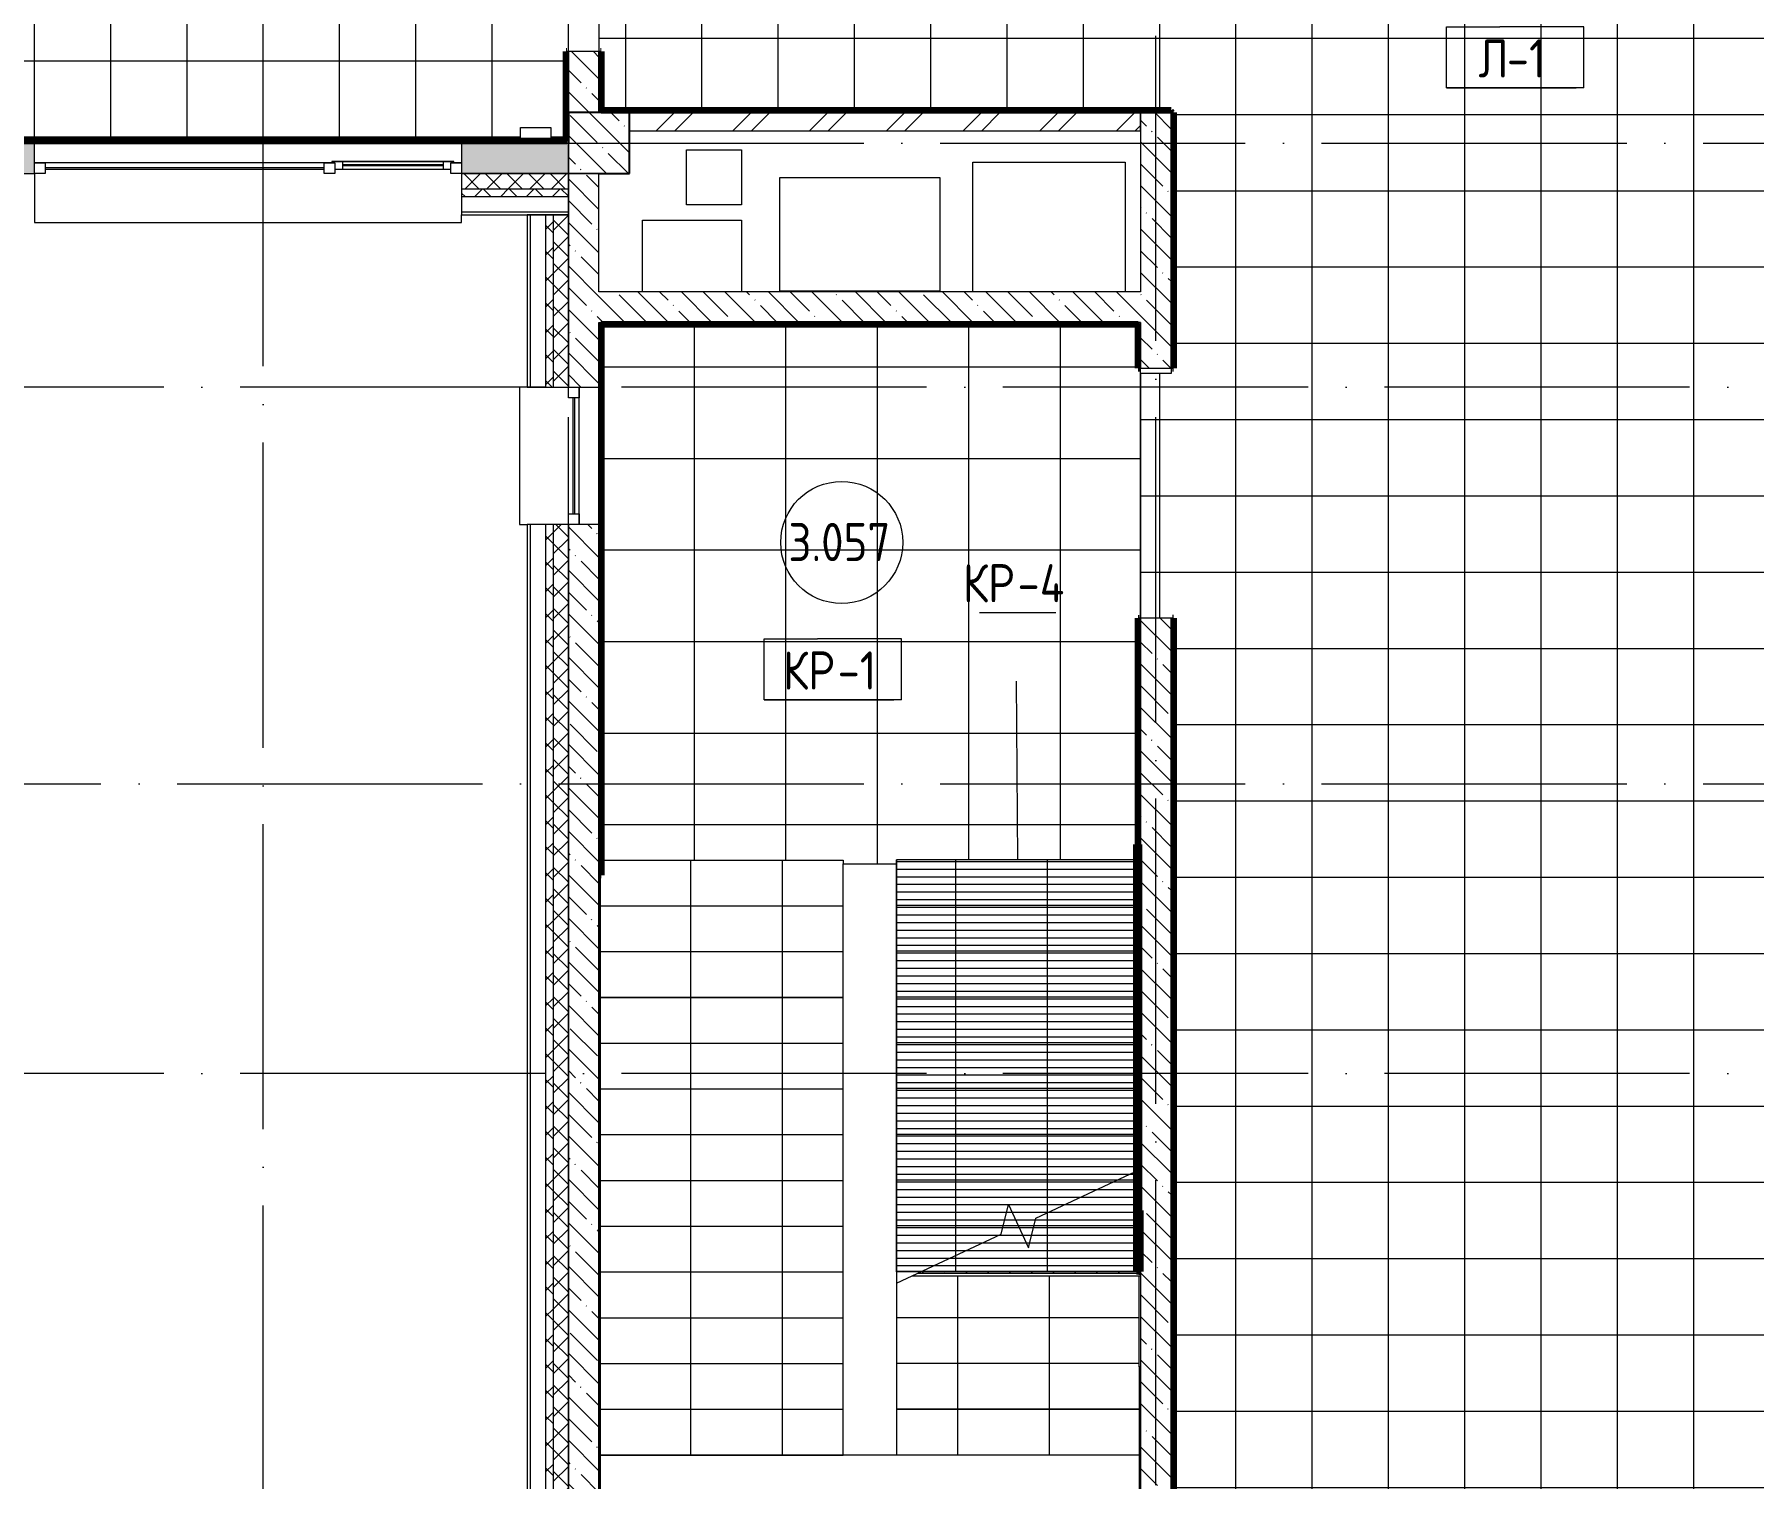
# Model space of a CAD drawing. Header units: millimetres. Extents: x 97 to 215964, y -4577 to 60645.
# Drawn here: x 191798 to 203066, y 1470 to 10938 of the extents above; entities that cross this region are included whole.
import ezdxf

# ---------------------------------------------------------------- set-up
doc = ezdxf.new("R2010")
doc.units = ezdxf.units.MM
doc.linetypes.add('ADSK_Линия сетки', pattern=[2500, 2000, -250, 0, -250])
for name, color, linetype, lineweight in [('A-AREA-____-IDEN', 2, 'Continuous', 20), ('A-FLOR-____-IDEN', 11, 'Continuous', 20), ('A-FLOR-____-OTLN', 192, 'Continuous', 9), ('A-FLOR-____-PATT', 8, 'Continuous', 9), ('A-GLAZ-____-MCUT', 151, 'Continuous', 9), ('A-GLAZ-____-OTLN', 151, 'Continuous', 9), ('A-ROOF-___-IDEN', 132, 'Continuous', 20), ('A-ROOF-____-MCUT', 132, 'Continuous', 9), ('A-ROOF-____-OTLN', 132, 'Continuous', 9), ('A-ROOF-____-PATT', 132, 'Continuous', 9), ('A-ROOF-FNSH-MCUT', 132, 'Continuous', 9), ('A-WALL-____-MCUT', 113, 'Continuous', 9), ('A-WALL-____-OTLN', 113, 'Continuous', 9), ('A-WALL-____-PATT', 111, 'Continuous', 9), ('A-WALL-FNSH-MCUT', 113, 'Continuous', 9), ('I-WALL-____-OTLN', 2, 'Continuous', 9), ('S-COLS-____-MCUT', 52, 'Continuous', 9), ('S-COLS-____-OTLN', 52, 'Continuous', 9), ('S-GRID-____-OTLN', 1, 'Continuous', 9), ('S-STRS-____-MBND', 31, 'Continuous', 9), ('S-STRS-____-OTLN', 31, 'Continuous', 9)]:
    doc.layers.add(name, color=color, linetype=linetype, lineweight=lineweight)
doc.styles.add('GOST Common', font='GOST_Common.ttf', dxfattribs={"width": 0.9, "height": 250})
pattern_1 = [(135, (0, 0), (-84.85281, -84.85281), []), (225, (0, 0), (84.85281, -84.85281), [])]
pattern_2 = [(45, (0, 0), (-70.71068, 70.71068), []), (135, (0, 0), (-70.71068, -70.71068), [])]
pattern_3 = [(270, (136700, 1625), (600, 4e-14), []), (0, (136700, 1625), (0, 600), [])]
pattern_4 = [(90, (140250, 5525), (-600, 4e-14), []), (180, (140250, 5525), (7e-14, -600), [])]
pattern_5 = [(135, (0, 0), (-142.5612, -142.5612), []), (135, (142.56, 0), (-142.5612, -142.5612), [252.016, -50.403, 3.353, -47.05])]

# ---------------------------------------------------------------- blocks, each defined once
blk = doc.blocks.new('Окно_СКБ_2Ст1 - Окно_СКБ_2Ст_2800_ОК12Л-V120-О_АИ_ПП_8_400_Целиком')
at = {"layer": 'A-GLAZ-____-MCUT', "color": 90}
for p, q in [((-1400, -195), (-1400, -125)), ((-1400, -125), (-1330, -125)), ((-1330, -195), (-1400, -195)), ((-1330, -195), (-1350, -195)), ((-1350, -195), (-1350, -205)), ((-1350, -205), (-550, -205)), ((-550, -205), (-1350, -205)), ((-1330, -125), (-1330, -195)), ((-570, -155), (-1330, -155)), ((-1330, -155), (-1330, -195)), ((-1280, -205), (-1280, -155)), ((-620, -205), (-620, -155)), ((-570, -195), (-570, -125)), ((-570, -125), (-500, -125)), ((-570, -195), (-570, -155)), ((-500, -195), (-570, -195)), ((-550, -195), (-570, -195)), ((-550, -205), (-550, -195)), ((-500, -125), (-500, -195)), ((1330, -195), (1330, -125)), ((1330, -125), (1400, -125)), ((1400, -195), (1330, -195)), ((1400, -125), (1400, -195))]:
    blk.add_line(p, q, dxfattribs=at)
at = {"layer": 'A-GLAZ-____-MCUT', "color": 10, "lineweight": 5}
for p, q in [((-1280, -175), (-620, -175)), ((-620, -185), (-1280, -185)), ((1330, -155), (-500, -155)), ((1330, -165), (-500, -165))]:
    blk.add_line(p, q, dxfattribs=at)
at = {"layer": 'A-GLAZ-____-OTLN', "color": 10, "lineweight": 5}
for p, q in [((-1400, -195), (-1350, -195)), ((-550, -195), (1400, -195))]:
    blk.add_line(p, q, dxfattribs=at)
blk = doc.blocks.new('WNW_Отлив1 - Отлив_металлический 2-28596384-О_АИ_ПП_8_400_Целиком')
at = {"layer": 'A-GLAZ-____-OTLN', "color": 10, "lineweight": 5}
for p, q in [((1400, 320), (-1400, 320)), ((-1400, 320), (-1400, 270)), ((1400, 270), (1400, 320))]:
    blk.add_line(p, q, dxfattribs=at)
blk = doc.blocks.new('Окно_СКБ_1Ст1 - 120_Окно_СКБ_1Ст_900_ОК4_EI30-35456439-О_АИ_ПП_8_400_Целиком')
at = {"layer": 'A-GLAZ-____-MCUT', "color": 90}
for p, q in [((-450, -195), (-450, -125)), ((-450, -125), (-380, -125)), ((-380, -195), (-450, -195)), ((-380, -125), (-380, -195)), ((380, -195), (380, -125)), ((380, -125), (450, -125)), ((450, -195), (380, -195)), ((450, -125), (450, -195))]:
    blk.add_line(p, q, dxfattribs=at)
at = {"layer": 'A-GLAZ-____-MCUT', "color": 10, "lineweight": 5}
for p, q in [((380, -155), (-380, -155)), ((380, -165), (-380, -165))]:
    blk.add_line(p, q, dxfattribs=at)
at = {"layer": 'A-GLAZ-____-OTLN', "color": 10, "lineweight": 5}
blk.add_line((-450, -195), (450, -195), dxfattribs=at)
blk = doc.blocks.new('WNW_Отлив1 - Отлив_металлический 2-28596055-О_АИ_ПП_8_400_Целиком')
at = {"layer": 'A-GLAZ-____-OTLN', "color": 10, "lineweight": 5}
for p, q in [((450, 320), (-450, 320)), ((-450, 320), (-450, 270)), ((450, 270), (450, 320))]:
    blk.add_line(p, q, dxfattribs=at)
blk = doc.blocks.new('0083_СОШ675_АР_R22_rvt-1-О_АИ_ПП_8_400_Целиком')
at = {"layer": 'A-WALL-____-PATT', "lineweight": 5}
h = blk.add_hatch(dxfattribs=at)
h.set_pattern_fill('FP_8', color=10, style=0, pattern_type=2)
h.set_pattern_definition(pattern_5)
h.paths.add_polyline_path([(136500, 10425), (136700, 10425), (136700, 10825), (136500, 10825)])
h.paths.add_polyline_path([(136700, 11925), (136700, 12800), (136500, 12800), (136500, 11925), (136574, 11925)])
h = blk.add_hatch(dxfattribs=at)
h.set_pattern_fill('FP_7', color=10, style=0, pattern_type=2)
h.set_pattern_definition([(45, (0, 0), (-251.4472, 251.4472), []), (45, (0, 381), (-251.4472, 251.4472), [])])
h.paths.add_polyline_path([(140250, 10305), (140250, 10425), (136900, 10425), (136900, 10305), (137831, 10305)])
h = blk.add_hatch(dxfattribs=at)
h.set_pattern_fill('FP_8', color=10, style=0, pattern_type=2)
h.set_pattern_definition(pattern_5)
h.paths.add_polyline_path([(140250, -175), (140450, -175), (140450, 7110), (140250, 7110), (140250, 25)])
h.paths.add_polyline_path([(140450, 8750), (140450, 10425), (140250, 10425), (140250, 8750), (140347, 8750)])
h = blk.add_hatch(dxfattribs=at)
h.set_pattern_fill('FP_69', color=10, style=0, pattern_type=2)
h.set_pattern_definition([(50, (0, 0), (364.3679, -31.8783), [38.1, -419.1]), (355, (0, 0), (-70.4859, 382.1133), [30.48, -335.28]), (100.451, (30.36, -2.66), (293.885, 350.2334), [32.38, -356.18]), (46.184, (0, 101.6), (542.1585, -84.0858), [57.15, -628.65]), (96.636, (45.2, 94.6), (474.805, 494.8554), [48.57, -534.27]), (351.184, (0, 101.6), (474.8102, 494.85), [45.72, -502.92]), (21, (50.8, 76.2), (303.2285, -204.53046), [38.1, -419.1]), (326, (50.8, 76.2), (123.6039, 368.376), [30.48, -335.28]), (71.451, (76.07, 59.16), (426.8341, 163.8427), [32.38, -356.18]), (37.5, (0, 0), (6.17665, 169.11015), [16.764, -314.452, 16.764, -323.596, -336.55]), (37.5, (0, 0), (6.17665, 169.11015), [-671.576, 16.764, -319.786]), (7.5, (0, 0), (133.63888, 200.3615), [16.764, -177.292, 16.764, -306.832, -128.27]), (7.5, (0, 0), (133.63888, 200.3615), [-517.652, 16.764, -111.506]), (327.5, (-113.28, 0), (271.18182, -11.45836), [16.764, -110.236, 16.764, -379.476, -525.78]), (327.5, (-113.28, 0), (271.18182, -11.45836), [-523.24, 16.764, -509.016]), (317.5, (-164.08, 0), (296.2585, 50.85285), [16.764, -148.336, 16.764, -246.38, -373.38]), (317.5, (-164.08, 0), (296.2585, 50.85285), [-428.244, 16.764, -356.616])])
h.paths.add_polyline_path([(135945, 10025), (136500, 10025), (136500, 10225), (135800, 10225), (135800, 10025)])
h.paths.add_polyline_path([(132300, 10025), (132300, 10225), (132100, 10225), (132100, 10025), (132171, 10025)])
h.paths.add_polyline_path([(133000, 10025), (133000, 10225), (132700, 10225), (132700, 10025), (132800, 10025)])
h.paths.add_polyline_path([(129300, 10025), (129300, 10225), (128400, 10225), (128400, 10025)])
h.paths.add_polyline_path([(125450, 10025), (125600, 10025), (125600, 10225), (125450, 10225)])
h.paths.add_polyline_path([(125050, 10025), (125050, 10225), (124700, 10225), (124700, 10025)])
h.paths.add_polyline_path([(121900, 10025), (121900, 10225), (121400, 10225), (121400, 10025), (121480, 10025)])
h.paths.add_polyline_path([(117707, 10025), (118200, 10025), (118200, 10225), (117300, 10225), (117300, 10025)])
h.paths.add_polyline_path([(114500, 10025), (114500, 10225), (114250, 10225), (114250, 10025)])
h = blk.add_hatch(dxfattribs=at)
h.set_pattern_fill('FP_9', color=10, style=0, pattern_type=2)
h.set_pattern_definition(pattern_1)
h.paths.add_polyline_path([(135800, 9875), (136500, 9875), (136500, 9925), (135800, 9925), (135800, 9895)])
h.paths.add_polyline_path([(114500, 9875), (114500, 9925), (113750, 9925), (113750, 9875), (113850, 9875)])
h = blk.add_hatch(dxfattribs=at)
h.set_pattern_fill('FP_16', color=10, style=0, pattern_type=2)
h.set_pattern_definition(pattern_2)
h.paths.add_polyline_path([(136500, 9925), (136500, 10025), (135800, 10025), (135800, 9925), (135945, 9925)])
h.paths.add_polyline_path([(113934, 9925), (114500, 9925), (114500, 10025), (113850, 10025), (113850, 9925)])
h = blk.add_hatch(dxfattribs=at)
h.set_pattern_fill('FP_8', color=10, style=0, pattern_type=2)
h.set_pattern_definition(pattern_5)
h.paths.add_polyline_path([(136500, 25), (136700, 25), (136700, 7725), (136500, 7725), (136500, 2079)])
h.paths.add_polyline_path([(136574, 8625), (136700, 8625), (136700, 10025), (136500, 10025), (136500, 8625)])
h = blk.add_hatch(dxfattribs=at)
h.set_pattern_fill('FP_9', color=10, style=0, pattern_type=2)
h.set_pattern_definition(pattern_1)
h.paths.add_polyline_path([(136400, -275), (136400, 7725), (136350, 7725), (136350, -275)])
h.paths.add_polyline_path([(136350, 8625), (136400, 8625), (136400, 9755), (136350, 9755)])
h = blk.add_hatch(dxfattribs=at)
h.set_pattern_fill('FP_16', color=10, style=0, pattern_type=2)
h.set_pattern_definition(pattern_2)
h.paths.add_polyline_path([(136500, -175), (136500, 7725), (136400, 7725), (136400, -175)])
h.paths.add_polyline_path([(136400, 8625), (136500, 8625), (136500, 9755), (136400, 9755)])
h = blk.add_hatch(dxfattribs=at)
h.set_pattern_fill('FP_8', color=10, style=0, pattern_type=2)
h.set_pattern_definition(pattern_5)
h.paths.add_polyline_path([(140250, 9050), (140250, 9250), (136700, 9250), (136700, 9050), (137831, 9050)])
at = {"layer": 'S-COLS-____-OTLN', "lineweight": 5}
h = blk.add_hatch(dxfattribs=at)
h.set_pattern_fill('FP_8', color=256, style=0, pattern_type=2)
h.set_pattern_definition(pattern_5)
h.paths.add_polyline_path([(136500, 10025), (136900, 10025), (136900, 10425), (136500, 10425), (136500, 10225)])
at = {"layer": 'S-STRS-____-OTLN', "lineweight": 5}
h = blk.add_hatch(dxfattribs=at)
h.set_pattern_fill('FP_20', color=256, style=0, pattern_type=2)
h.set_pattern_definition(pattern_3)
h.paths.add_polyline_path([(136715, 5225), (138300, 5225), (138300, 5525), (136715, 5525), (136715, 5425), (136710, 5425), (136710, 5225)])
h = blk.add_hatch(dxfattribs=at)
h.set_pattern_fill('FP_20', color=256, style=0, pattern_type=2)
h.set_pattern_definition(pattern_3)
h.paths.add_polyline_path([(136710, 4925), (138300, 4925), (138300, 5225), (136710, 5225)])
h = blk.add_hatch(dxfattribs=at)
h.set_pattern_fill('FP_20', color=256, style=0, pattern_type=2)
h.set_pattern_definition(pattern_3)
h.paths.add_polyline_path([(137831, 4625), (138300, 4625), (138300, 4925), (136710, 4925), (136710, 4625)])
h = blk.add_hatch(dxfattribs=at)
h.set_pattern_fill('FP_20', color=256, style=0, pattern_type=2)
h.set_pattern_definition(pattern_3)
h.paths.add_polyline_path([(136710, 4325), (138300, 4325), (138300, 4625), (136710, 4625)])
h = blk.add_hatch(dxfattribs=at)
h.set_pattern_fill('FP_20', color=256, style=0, pattern_type=2)
h.set_pattern_definition(pattern_3)
h.paths.add_polyline_path([(136710, 4025), (138300, 4025), (138300, 4325), (136710, 4325)])
h = blk.add_hatch(dxfattribs=at)
h.set_pattern_fill('FP_20', color=256, style=0, pattern_type=2)
h.set_pattern_definition(pattern_3)
h.paths.add_polyline_path([(137831, 3725), (138300, 3725), (138300, 4025), (136710, 4025), (136710, 3725)])
h = blk.add_hatch(dxfattribs=at)
h.set_pattern_fill('FP_15', color=256, style=0, pattern_type=2)
h.set_pattern_definition([(90, (140250, 5525), (-600, 4e-14), []), (180, (140250, 5525), (7e-14, -600), [])])
h.paths.add_polyline_path([(138650, 4025), (138650, 4025), (138650, 4027)])
h = blk.add_hatch(dxfattribs=at)
h.set_pattern_fill('FP_20', color=256, style=0, pattern_type=2)
h.set_pattern_definition(pattern_3)
h.paths.add_polyline_path([(136710, 3425), (138300, 3425), (138300, 3725), (136710, 3725)])
h = blk.add_hatch(dxfattribs=at)
h.set_pattern_fill('FP_20', color=256, style=0, pattern_type=2)
h.set_pattern_definition(pattern_3)
h.paths.add_polyline_path([(137831, 3125), (138300, 3125), (138300, 3425), (136710, 3425), (136710, 3125)])
h = blk.add_hatch(dxfattribs=at)
h.set_pattern_fill('FP_20', color=256, style=0, pattern_type=2)
h.set_pattern_definition(pattern_3)
h.paths.add_polyline_path([(136710, 2825), (138300, 2825), (138300, 3125), (136710, 3125)])
h = blk.add_hatch(dxfattribs=at)
h.set_pattern_fill('FP_20', color=256, style=0, pattern_type=2)
h.set_pattern_definition(pattern_3)
h.paths.add_polyline_path([(138300, 2525), (138300, 2825), (136710, 2825), (136710, 2525), (137831, 2525)])
h = blk.add_hatch(dxfattribs=at)
h.set_pattern_fill('FP_21', color=256, style=0, pattern_type=2)
h.set_pattern_definition(pattern_4)
h.paths.add_polyline_path([(140239, 2525), (140240, 2525), (140239, 2800), (138753, 2800), (138650, 2752), (138650, 2525), (139089, 2525)])
h = blk.add_hatch(dxfattribs=at)
h.set_pattern_fill('FP_20', color=256, style=0, pattern_type=2)
h.set_pattern_definition(pattern_3)
h.paths.add_polyline_path([(137831, 2225), (138300, 2225), (138300, 2525), (136710, 2525), (136710, 2225)])
h = blk.add_hatch(dxfattribs=at)
h.set_pattern_fill('FP_21', color=256, style=0, pattern_type=2)
h.set_pattern_definition(pattern_4)
h.paths.add_polyline_path([(138650, 2225), (140240, 2225), (140240, 2525), (138650, 2525)])
h.paths.add_polyline_path([(140250, 2225), (140250, 2225), (140250, 2525)])
h = blk.add_hatch(dxfattribs=at)
h.set_pattern_fill('FP_20', color=256, style=0, pattern_type=2)
h.set_pattern_definition(pattern_3)
h.paths.add_polyline_path([(136710, 1925), (138300, 1925), (138300, 2225), (136710, 2225), (136710, 2079)])
h = blk.add_hatch(dxfattribs=at)
h.set_pattern_fill('FP_21', color=256, style=0, pattern_type=2)
h.set_pattern_definition(pattern_4)
h.paths.add_polyline_path([(140240, 1925), (140240, 2225), (138650, 2225), (138650, 1925)])
h = blk.add_hatch(dxfattribs=at)
h.set_pattern_fill('FP_20', color=256, style=0, pattern_type=2)
h.set_pattern_definition(pattern_3)
h.paths.add_polyline_path([(137831, 1625), (138300, 1625), (138300, 1925), (136710, 1925), (136710, 1625)])
h = blk.add_hatch(dxfattribs=at)
h.set_pattern_fill('FP_21', color=256, style=0, pattern_type=2)
h.set_pattern_definition(pattern_4)
h.paths.add_polyline_path([(138650, 1625), (140240, 1625), (140240, 1925), (138650, 1925), (138650, 1661)])
at = {"layer": 'A-FLOR-____-OTLN', "color": 90}
for p, q in [((137275, 9820), (137275, 10180)), ((137275, 10180), (137635, 10180)), ((137635, 10180), (137635, 9820)), ((139150, 9250), (139150, 10100)), ((139150, 10100), (140150, 10100)), ((140150, 10100), (140150, 9250)), ((137885, 9255), (137885, 10000)), ((137885, 10000), (138935, 10000)), ((138935, 10000), (138935, 9255)), ((137635, 9820), (137275, 9820)), ((136985, 9720), (137635, 9720)), ((136985, 9250), (136985, 9720)), ((137635, 9720), (137635, 9250)), ((138935, 9255), (137885, 9255))]:
    blk.add_line(p, q, dxfattribs=at)
at = {"layer": 'A-WALL-____-MCUT', "color": 50, "lineweight": 13}
for p, q in [((136700, 10825), (136500, 10825)), ((136500, 10825), (136500, 10425)), ((136700, 10425), (136700, 10825)), ((136500, 10425), (136700, 10425)), ((140250, 10425), (136900, 10425)), ((136900, 10425), (136900, 10305)), ((140450, 10425), (140250, 10425)), ((140250, 10425), (140250, 9250)), ((140250, 10305), (140250, 10425)), ((140450, 8750), (140450, 10425)), ((136900, 10305), (140250, 10305)), ((133000, 10225), (132700, 10225)), ((133000, 10025), (133000, 10225)), ((136500, 10225), (135800, 10225)), ((135800, 10225), (135800, 10025)), ((132700, 10025), (133000, 10025)), ((136500, 10025), (135800, 10025)), ((135800, 10025), (136500, 10025)), ((135800, 9925), (135800, 9875)), ((135800, 9925), (136500, 9925)), ((136500, 10025), (136500, 9755)), ((136500, 9875), (136500, 9925)), ((136700, 9250), (136700, 10025)), ((135800, 9875), (136500, 9875)), ((136400, 9755), (136350, 9755)), ((136350, 9755), (136350, 8625)), ((136350, 9755), (136400, 9755)), ((136400, 9755), (136400, 8625)), ((136500, 8625), (136500, 9755)), ((136500, 9755), (136500, 8625)), ((140250, 9250), (136700, 9250)), ((136700, 9050), (140250, 9050)), ((136700, 8625), (136700, 9050)), ((140250, 9050), (140250, 8750)), ((140250, 8750), (140450, 8750)), ((136350, 8625), (136400, 8625)), ((136500, 8625), (136700, 8625)), ((136400, 7725), (136350, 7725)), ((136350, 7725), (136350, -175)), ((136400, 7725), (136400, -175)), ((136500, 25), (136500, 7725)), ((136700, 7725), (136500, 7725)), ((136500, 7725), (136500, 25)), ((136700, 25), (136700, 7725)), ((140450, 7110), (140250, 7110)), ((140250, 7110), (140250, 25)), ((140450, 25), (140450, 7110))]:
    blk.add_line(p, q, dxfattribs=at)
at = {"layer": 'A-WALL-____-MCUT', "color": 10, "lineweight": 5}
for p, q in [((136500, 10025), (136500, 10225)), ((136700, 10025), (136500, 10025)), ((135800, 9775), (136500, 9775)), ((136250, 9755), (136230, 9755)), ((136230, 9755), (136250, 9755)), ((136350, 9755), (136250, 9755)), ((136250, 9755), (136250, 8625)), ((136250, 9755), (136350, 9755)), ((136500, 9755), (136400, 9755)), ((136400, 9755), (136500, 9755)), ((136250, 7725), (136250, -175))]:
    blk.add_line(p, q, dxfattribs=at)
at = {"layer": 'A-WALL-____-MCUT', "color": 90}
for p, q in [((135800, 10025), (135800, 9925)), ((136500, 9925), (136500, 10025)), ((135800, 9875), (135800, 9775)), ((136500, 9775), (136500, 9875)), ((136250, 8625), (136350, 8625)), ((136400, 8625), (136500, 8625)), ((136350, 7725), (136250, 7725)), ((136500, 7725), (136400, 7725))]:
    blk.add_line(p, q, dxfattribs=at)
at = {"layer": 'A-WALL-____-OTLN', "color": 90}
blk.add_line((133000, 10025), (133000, 9755), dxfattribs=at)
at = {"layer": 'A-WALL-FNSH-MCUT', "color": 90}
for p, q in [((135800, 9775), (135800, 9755)), ((135800, 9755), (136230, 9755)), ((136230, 9755), (136230, 8625)), ((136500, 9755), (136500, 9775)), ((136230, 8625), (136250, 8625)), ((136250, 7725), (136230, 7725)), ((136230, 7725), (136230, -175))]:
    blk.add_line(p, q, dxfattribs=at)
at = {"layer": 'I-WALL-____-OTLN', "color": 90}
for p, q in [((133000, 10225), (135800, 10225)), ((136700, 8625), (136700, 7725))]:
    blk.add_line(p, q, dxfattribs=at)
at = {"layer": 'S-COLS-____-MCUT', "color": 130, "lineweight": 25}
for p, q in [((136900, 10425), (136500, 10425)), ((136500, 10425), (136500, 10225)), ((136900, 10025), (136900, 10425)), ((136700, 10025), (136900, 10025))]:
    blk.add_line(p, q, dxfattribs=at)
at = {"layer": 'S-COLS-____-OTLN', "color": 90}
for p, q in [((136500, 10225), (136500, 10025)), ((136500, 10025), (136700, 10025))]:
    blk.add_line(p, q, dxfattribs=at)
at = {"layer": 'S-STRS-____-MBND', "color": 10, "lineweight": 5}
for p, q in [((139563, 3178), (140250, 3498)), ((139337, 3072), (139384, 3267)), ((139384, 3267), (139516, 2983)), ((139516, 2983), (139563, 3178)), ((138650, 2752), (139337, 3072))]:
    blk.add_line(p, q, dxfattribs=at)
at = {"layer": 'S-STRS-____-OTLN', "color": 10, "lineweight": 5}
for p, q in [((138650, 5525), (138650, 5225)), ((138300, 5225), (138300, 5500)), ((136710, 5225), (138300, 5225)), ((136710, 5225), (138300, 5225)), ((138300, 4925), (138300, 5225)), ((138650, 5225), (138650, 4925)), ((136710, 4925), (138300, 4925)), ((136710, 4925), (138300, 4925)), ((138300, 4625), (138300, 4925)), ((138650, 4925), (138650, 4625)), ((136710, 4625), (138300, 4625)), ((136710, 4625), (138300, 4625)), ((138300, 4325), (138300, 4625)), ((138650, 4625), (138650, 4325)), ((136710, 4325), (138300, 4325)), ((136710, 4325), (138300, 4325)), ((138300, 4025), (138300, 4325)), ((138650, 4325), (138650, 4025)), ((136710, 4025), (138300, 4025)), ((136710, 4025), (138300, 4025)), ((138300, 3725), (138300, 4025)), ((138650, 4025), (138650, 3725)), ((136710, 3725), (138300, 3725)), ((136710, 3725), (138300, 3725)), ((138300, 3425), (138300, 3725)), ((138650, 3725), (138650, 3425)), ((136710, 3425), (138300, 3425)), ((136710, 3425), (138300, 3425)), ((138300, 3125), (138300, 3425)), ((138650, 3425), (138650, 3125)), ((136710, 3125), (138300, 3125)), ((136710, 3125), (138300, 3125)), ((138300, 2825), (138300, 3125)), ((138650, 3125), (138650, 2825)), ((136710, 2825), (138300, 2825)), ((136710, 2825), (138300, 2825)), ((138300, 2525), (138300, 2825)), ((138650, 2825), (138650, 2752)), ((138807, 2825), (138650, 2825)), ((138807, 2825), (138650, 2825)), ((138650, 2752), (138650, 2525)), ((136710, 2525), (138300, 2525)), ((136710, 2525), (138300, 2525)), ((138300, 2225), (138300, 2525)), ((138650, 2525), (138650, 2225)), ((140240, 2525), (138650, 2525)), ((140240, 2525), (138650, 2525)), ((136710, 2225), (138300, 2225)), ((136710, 2225), (138300, 2225)), ((138300, 1925), (138300, 2225)), ((138650, 2225), (138650, 1925)), ((140240, 2225), (138650, 2225)), ((140240, 2225), (138650, 2225)), ((136710, 1925), (138300, 1925)), ((136710, 1925), (138300, 1925)), ((138300, 1625), (138300, 1925)), ((138650, 1925), (138650, 1625)), ((140240, 1925), (138650, 1925)), ((140240, 1925), (138650, 1925)), ((136710, 1625), (138300, 1625)), ((136710, 1625), (138300, 1625)), ((138600, 1625), (138300, 1625)), ((138650, 1625), (138600, 1625)), ((140240, 1625), (138650, 1625)), ((140240, 1625), (138650, 1625))]:
    blk.add_line(p, q, dxfattribs=at)
at = {"layer": 'A-GLAZ-____-OTLN', "color": 90, "lineweight": 9}
for name, p, rotation in [('Окно_СКБ_2Ст1 - Окно_СКБ_2Ст_2800_ОК12Л-V120-О_АИ_ПП_8_400_Целиком', (134400, 9900), 180), ('WNW_Отлив1 - Отлив_металлический 2-28596384-О_АИ_ПП_8_400_Целиком', (134400, 10025), 180), ('WNW_Отлив1 - Отлив_металлический 2-28596055-О_АИ_ПП_8_400_Целиком', (136500, 8175), 89.99999999999993), ('Окно_СКБ_1Ст1 - 120_Окно_СКБ_1Ст_900_ОК4_EI30-35456439-О_АИ_ПП_8_400_Целиком', (136375, 8175), 89.99999999999993)]:
    blk.add_blockref(name, p, dxfattribs=dict(at, rotation=rotation))
blk = doc.blocks.new('ADSK_Марка_Перекрытие - Типоразмер_ADSK_Марка-158127-О_АИ_ПП_8_400_Целиком')
at = {"layer": 'A-FLOR-____-IDEN'}
for p, q in [((-4.5, 4), (-1, 4)), ((-4.5, 0), (-4.5, 4)), ((4.5, 4), (-1, 4)), ((4.5, 0), (4.5, 4)), ((4.5, 0), (-4.5, 0)), ((-4.5, 0), (4, 0))]:
    blk.add_line(p, q, dxfattribs=at)
blk = doc.blocks.new('ADSK_Марка_Помещение_ОдноЗначение - Номер-159740-О_АИ_ПП_8_400_Целиком')
at = {"layer": 'A-AREA-____-IDEN'}
blk.add_circle((0, 0), 4, dxfattribs=at)
blk = doc.blocks.new('ADSK_Марка_Крыша - Типоразмер_ADSK_Марка-153529-О_АИ_ПП_8_400_Целиком')
at = {"layer": 'A-ROOF-___-IDEN'}
blk.add_line((-2.5, 0), (2.5, 0), dxfattribs=at)

msp = doc.modelspace()

# ---------------------------------------------------------------- hatches: boundary and pattern name
at = {"layer": 'A-FLOR-____-PATT'}
h = msp.add_hatch(dxfattribs=at)
h.set_pattern_fill('FP_185', color=256, style=0, pattern_type=2)
h.set_pattern_definition([(270, (193297.86, 14765), (500, 3e-14), []), (0, (193297.86, 14765), (0, 500), [])])
h.paths.add_polyline_path([(191512.865903, 10240), (194982.843981, 10240), (194982.843981, 10327.5), (195182.843981, 10327.5), (195182.843981, 10240), (195282.887824, 10240), (195282.887824, 10825), (195297.865903, 10825), (195297.865903, 11925), (195282.887824, 11925), (195282.887824, 12137.5), (195277.887824, 12137.5), (195277.887824, 12240.023905), (195152.887824, 12240.023905), (195095.712109, 12246.033314), (195041.035247, 12263.798904), (194991.24688, 12292.544231), (194948.522997, 12331.012988), (194914.730838, 12377.523905), (194891.347282, 12430.044231), (194879.394303, 12486.278577), (194879.394303, 12543.769232), (194891.347282, 12600.003578), (194916.754408, 12655.30911), (194950.169829, 12700.517635), (194991.24688, 12737.503578), (195041.035247, 12766.248905), (195095.712109, 12784.014495), (195152.887824, 12790.023905), (195277.887824, 12790.023905), (195277.887824, 12850), (194997.887824, 12850), (194997.806703, 12855), (194987.887824, 12855), (194987.887824, 12865), (194982.887824, 12865), (194982.887824, 13565), (194987.887824, 13565), (194987.887824, 13575), (194997.887824, 13575), (194998.560195, 13580), (195282.888824, 13580), (195282.888824, 15709.999414), (195097.865903, 15709.999414), (195097.381119, 15714.999414), (195087.865903, 15714.999414), (195087.865903, 15724.999414), (195082.865903, 15724.999414), (195082.865903, 16124.999414), (195087.865903, 16124.999414), (195087.865903, 16134.999414), (195097.865903, 16134.999414), (195097.865903, 16139.999414), (195282.888824, 16139.999414), (195282.888824, 19009.999414), (195097.865903, 19009.999414), (195097.843981, 19014.999414), (195087.865903, 19014.999414), (195087.865903, 19024.999414), (195082.865903, 19024.999414), (195082.865903, 19290.000586), (191512.865903, 19290.000586), (191512.865903, 19024.999414), (191507.865903, 19024.999414), (191507.865903, 19014.999414), (191497.865903, 19014.999414), (191496.809498, 19009.999414), (191312.865903, 19009.999414), (191312.865903, 18924.999414), (191297.843981, 18924.802119), (191297.865903, 17824.999414), (191312.865903, 17824.999414), (191312.865903, 16139.999414), (191497.865903, 16139.999414), (191497.865903, 16134.999414), (191507.865903, 16134.999414), (191507.865903, 16124.999414), (191512.865903, 16124.999414), (191512.865903, 15724.999414), (191507.865903, 15724.999414), (191507.865903, 15714.999414), (191497.865903, 15714.999414), (191497.843981, 15709.999414), (191312.865903, 15709.999414), (191312.865903, 10440), (191497.865903, 10440), (191497.865903, 10435), (191507.865903, 10435), (191507.865903, 10425), (191512.865903, 10424.579731), (191512.865903, 10383.707685)])
h.paths.add_polyline_path([(195106.057697, 12522.094972), (195108.058195, 12523.684159), (195109.939983, 12523.226223)])
h.paths.add_polyline_path([(195117.887824, 12495.023905), (195123.064205, 12495.705388), (195131.273703, 12500.301473), (195133.657706, 12503.003089), (195135.208332, 12505.023905), (195114.939983, 12505.364646), (195109.939983, 12507.093177), (195106.057697, 12507.952837), (195103.54901, 12512.504024), (195103.557697, 12517.612095), (195106.057697, 12522.094972), (195122.01955, 12525.023905), (195135.208332, 12525.023905), (195129.060426, 12531.444644), (195127.887824, 12532.344413), (195123.064205, 12534.342421), (195115.805785, 12534.749799), (195112.711443, 12534.342421), (195104.501945, 12529.746336), (195102.117942, 12527.04472), (195099.945996, 12523.523905), (195098.467085, 12519.423828), (195098.467085, 12510.623981), (195099.945996, 12506.523905), (195102.117942, 12503.003089), (195106.715222, 12498.603165), (195107.887824, 12497.703396), (195115.805785, 12495.29801)])
h.paths.add_polyline_path([(195108.058195, 12506.36365), (195106.057697, 12507.952837), (195111.77011, 12505.824805)])
h = msp.add_hatch(dxfattribs=at)
h.set_pattern_fill('FP_207', color=256, style=0, pattern_type=2)
h.set_pattern_definition([(0, (199672.87, 6412.5), (0, 500), []), (90, (199672.87, 6412.5), (-500, 3e-14), [])])
h.paths.add_polyline_path([(199773.640687, 40.000586), (203447.865903, 40.000586), (203447.865903, 225), (203452.865903, 225.000586), (203452.865903, 235.000586), (203462.865903, 235.000586), (203462.865903, 240.000586), (203832.865903, 240.000586), (203832.865903, 774.999414), (203847.865903, 774.999414), (203847.865903, 3274.999414), (203832.865903, 3274.999414), (203832.865903, 10125), (203847.865903, 10125), (203847.865903, 12625), (203832.865903, 12625), (203832.865903, 12800), (199257.887824, 12800), (199257.887824, 12790.000586), (199247.887824, 12790.000586), (199247.887824, 12785.000586), (195737.887825, 12785.000586), (195737.887825, 12470.000607), (195732.887825, 12470.000607), (195732.887218, 12460.000607), (195722.887825, 12460.000607), (195722.173539, 12455.000607), (195512.887824, 12455.000607), (195512.887824, 11925), (195497.865903, 11924.225435), (195497.887824, 10825), (195512.887824, 10825), (195512.887824, 10440.001172), (199247.887824, 10440.001172), (199247.887824, 10435.001172), (199257.887824, 10435.001172), (199257.887824, 10425.001172), (199262.887824, 10424.940931), (199262.887824, 8749.999414), (199247.865903, 8749.999414), (199247.865903, 8714.999414), (199047.865903, 8714.999414), (199047.887824, 7109.999414), (199262.887824, 7110.001172), (199262.887824, 240.000586), (199652.865903, 240.000586), (199652.865903, 235.000586), (199662.865903, 235.000586), (199662.865903, 225.000586), (199667.865903, 224.615949), (199667.865903, 40.000586)])
h = msp.add_hatch(dxfattribs=at)
h.set_pattern_fill('FP_162', color=256, style=0, pattern_type=2)
h.set_pattern_definition([(0, (197322.9, 4557.5), (0, 600), []), (90, (197322.9, 4557.5), (-600, 4e-14), [])])
h.paths.add_polyline_path([(197097.887824, 5500.004058), (197447.88736, 5500.004058), (197448.365903, 5526.999414), (199021.865903, 5526.999414), (199021.865903, 5626.999414), (199031.865903, 5626.999414), (199031.865903, 7109.999414), (199047.865316, 7109.999414), (199046.865903, 8749.760156), (199031.865903, 8749.999414), (199031.865903, 9035), (195512.887824, 9035), (195512.887824, 5525.004058), (197097.887824, 5524.999414)])
at = {"layer": 'A-ROOF-____-PATT'}
h = msp.add_hatch(dxfattribs=at)
h.set_pattern_fill('FP_219', color=256, style=0, pattern_type=2)
h.set_pattern_definition([(270, (199036.87, 14566), (600, 4e-14), []), (0, (199036.866, 14566.02), (0, 50), [])])
h.paths.add_polyline_path([(199021.865903, 5226.999414), (199021.865903, 5526.999414), (197448.365903, 5526.999414), (197448.365903, 5226.999414), (197887.000889, 5226.999414)])
h = msp.add_hatch(dxfattribs=at)
h.set_pattern_fill('FP_220', color=256, style=0, pattern_type=2)
h.set_pattern_definition([(270, (199036.87, 14266), (600, 4e-14), []), (0, (199036.866, 14266.02), (0, 50), [])])
h.paths.add_polyline_path([(197448.365903, 4926.999414), (199021.865903, 4926.999414), (199021.865903, 5226.999414), (197448.365903, 5226.999414)])
h = msp.add_hatch(dxfattribs=at)
h.set_pattern_fill('FP_221', color=256, style=0, pattern_type=2)
h.set_pattern_definition([(270, (199036.87, 13966), (600, 4e-14), []), (0, (199036.866, 13966.02), (0, 50), [])])
h.paths.add_polyline_path([(199021.865903, 4626.999414), (199021.865903, 4926.999414), (197448.365903, 4926.999414), (197448.365903, 4626.999414), (197887.000889, 4626.999414)])
h = msp.add_hatch(dxfattribs=at)
h.set_pattern_fill('FP_222', color=256, style=0, pattern_type=2)
h.set_pattern_definition([(270, (199036.87, 13666), (600, 4e-14), []), (0, (199036.866, 13666.02), (0, 50), [])])
h.paths.add_polyline_path([(199021.865903, 4326.999414), (199021.865903, 4626.999414), (197448.365903, 4626.999414), (197448.365903, 4326.999414), (197887.000889, 4326.999414)])
h = msp.add_hatch(dxfattribs=at)
h.set_pattern_fill('FP_223', color=256, style=0, pattern_type=2)
h.set_pattern_definition([(270, (199036.87, 13366), (600, 4e-14), []), (0, (199036.866, 13366.02), (0, 50), [])])
h.paths.add_polyline_path([(199021.865903, 4026.999414), (199021.865903, 4326.999414), (197448.365903, 4326.999414), (197448.365903, 4026.999414), (198515.880822, 4026.999414)])
h = msp.add_hatch(dxfattribs=at)
h.set_pattern_fill('FP_224', color=256, style=0, pattern_type=2)
h.set_pattern_definition([(270, (199036.87, 13066), (600, 4e-14), []), (0, (199036.866, 13066.02), (0, 50), [])])
h.paths.add_polyline_path([(199021.865903, 3726.999414), (199021.865903, 4026.999414), (197448.365903, 4026.999414), (197448.365903, 3726.999414), (198515.880822, 3726.999414)])
h = msp.add_hatch(dxfattribs=at)
h.set_pattern_fill('FP_225', color=256, style=0, pattern_type=2)
h.set_pattern_definition([(270, (199036.87, 12766), (600, 4e-14), []), (0, (199036.866, 12766.02), (0, 50), [])])
h.paths.add_polyline_path([(199021.865903, 3426.999414), (199021.865903, 3726.999414), (197448.365903, 3726.999414), (197448.365903, 3426.999414), (198515.880822, 3426.999414)])
h = msp.add_hatch(dxfattribs=at)
h.set_pattern_fill('FP_226', color=256, style=0, pattern_type=2)
h.set_pattern_definition([(270, (199036.87, 12466), (600, 4e-14), []), (0, (199036.866, 12466.02), (0, 50), [])])
h.paths.add_polyline_path([(199021.865903, 3126.999414), (199021.865903, 3426.999414), (197448.365903, 3426.999414), (197448.365903, 3126.999414), (198515.880822, 3126.999414)])
h = msp.add_hatch(dxfattribs=at)
h.set_pattern_fill('FP_227', color=256, style=0, pattern_type=2)
h.set_pattern_definition([(270, (199036.87, 12166), (600, 4e-14), []), (0, (199036.866, 12166.02), (0, 50), [])])
h.paths.add_polyline_path([(199021.865903, 2826.999414), (199021.865903, 3126.999414), (197448.365903, 3126.999414), (197448.365903, 2826.999414), (197887.000889, 2826.999414)])
h = msp.add_hatch(dxfattribs=at)
h.set_pattern_fill('FP_218', color=256, style=0, pattern_type=2)
h.set_pattern_definition([(45, (58797.89, 0), (-142.5612, 142.5612), []), (45, (58940.45, 0), (-142.5612, 142.5612), [252.016, -50.403, 3.353, -47.05])])
h.paths.add_polyline_path([(199036.865903, 2815.999414), (199036.865903, 2826.999414), (197448.365903, 2826.999414), (197448.365903, 2824.999414), (197604.524262, 2824.999414), (197585.2237, 2815.999414), (199021.865903, 2815.999414)])
at = {"layer": 'A-WALL-____-PATT'}
h = msp.add_hatch(color=7, dxfattribs=at)
h.paths.add_polyline_path([(195297.887824, 10225), (195297.887824, 10825), (195287.887824, 10825), (195287.887824, 10225)])
h.paths.add_polyline_path([(195287.887824, 11925), (195297.887824, 11925), (195297.887824, 12855), (195287.887824, 12855), (195287.887824, 12137.5)])
h = msp.add_hatch(color=7, dxfattribs=at)
h.paths.add_polyline_path([(195507.887824, 10435.001172), (195507.887824, 10825), (195497.887824, 10825), (195497.887824, 10435.001172)])
h.paths.add_polyline_path([(195497.887824, 11925), (195507.887824, 11925), (195507.887824, 12470.000607), (195497.887824, 12470.000607), (195497.887824, 12337.769378)])
for color, points in [(7, [(199247.887824, 10425.001172), (199247.887824, 10435.001172), (195497.887824, 10435.001172), (195497.887824, 10425.001172), (199144.760755, 10425.001172)]), (7, [(199037.865316, 9040), (199047.865316, 9040), (199047.865316, 9050), (195507.887824, 9050), (195507.887824, 9040), (196629.241024, 9040)]), (7, [(199257.887824, 225.000586), (199257.887824, 6930.001172), (199247.887824, 6930.001172), (199247.887824, 225.000586)]), (1, [(199046.865903, 2826.999414), (199046.865903, 3226.999414), (199036.865903, 3226.999414), (199036.865903, 2826.999414)])]:
    msp.add_hatch(color=color, dxfattribs=at).paths.add_polyline_path(points)
h = msp.add_hatch(color=7, dxfattribs=at)
h.paths.add_polyline_path([(199257.887824, 6930.001172), (199257.887824, 7110.001172), (199247.887824, 7110.001172), (199247.887824, 6930.001172)])
h.paths.add_polyline_path([(199247.887824, 8750.001172), (199257.887824, 8750.001172), (199257.887824, 10435.001172), (199247.887824, 10435.001172), (199247.887824, 9895.192261)])
h = msp.add_hatch(color=7, dxfattribs=at)
h.paths.add_polyline_path([(194597.888996, 10225), (195287.887824, 10225), (195287.887824, 10235), (194597.888996, 10235)])
h.paths.add_polyline_path([(191797.888996, 10225), (191797.888996, 10235), (191497.865903, 10235), (191497.865903, 10225), (191598.201562, 10225)])
h = msp.add_hatch(color=7, dxfattribs=at)
h.paths.add_polyline_path([(195507.887824, 25), (195507.887824, 7725.059667), (195497.887824, 7725.059667), (195497.887824, 25)])
h.paths.add_polyline_path([(195497.887824, 8625.059667), (195507.887824, 8625.059667), (195507.887824, 9040), (195497.887824, 9040)])
h = msp.add_hatch(color=7, dxfattribs=at)
h.paths.add_polyline_path([(199047.865316, 25.000586), (199047.865316, 2202.785818), (199037.865316, 2202.785818), (199037.865316, 25.000586)])
h.paths.add_polyline_path([(199047.865316, 2825), (199047.865316, 7109.999414), (199037.865316, 7109.999414), (199037.865316, 2825)])
h.paths.add_polyline_path([(199037.865316, 8749.999414), (199047.865316, 8749.999414), (199047.865316, 9040), (199037.865316, 9040)])

# ---------------------------------------------------------------- linework, layer by layer
at = {"layer": 'A-FLOR-____-OTLN'}
for p, q in [((195297.865903, 10825), (195297.865903, 11925)), ((195497.865903, 11925), (195497.865903, 10825)), ((194982.843981, 10240), (194982.843981, 10327.5)), ((194982.843981, 10327.5), (195182.843981, 10327.5)), ((195182.843981, 10327.5), (195182.843981, 10240)), ((199247.865903, 8714.999414), (199047.865903, 8714.999414)), ((199047.865903, 8714.999414), (199047.865903, 7109.999414)), ((199047.887824, 7109.999414), (199047.887824, 8749.999414)), ((199247.865903, 8749.999414), (199247.865903, 8714.999414)), ((195512.887824, 5525.004058), (197097.887824, 5525.004058)), ((197097.887824, 5525.004058), (197097.887824, 5500.004058)), ((197097.887824, 5500.004058), (197447.88736, 5500.004058))]:
    msp.add_line(p, q, dxfattribs=at)
at = {"layer": 'A-ROOF-___-IDEN'}
msp.add_line((198242.615903, 5526.999414), (198235.135057, 6696.999414), dxfattribs=at)
at = {"layer": 'A-ROOF-____-MCUT', "color": 7}
for p, q in [((197550.912846, 2800), (199047.887824, 2800)), ((197585.224957, 2816), (199047.887824, 2816)), ((199047.887824, 2800), (199047.887824, 2816))]:
    msp.add_line(p, q, dxfattribs=at)
at = {"layer": 'A-ROOF-____-OTLN'}
for p, q in [((197447.88736, 2825), (197447.88736, 5525)), ((199021.865903, 5526.999414), (197448.365903, 5526.999414)), ((197448.365903, 3426.999414), (197448.365903, 5526.999414)), ((199021.865903, 5226.999414), (197448.365903, 5226.999414)), ((199021.865903, 4926.999414), (197448.365903, 4926.999414)), ((199021.865903, 4626.999414), (197448.365903, 4626.999414)), ((199021.865903, 4326.999414), (197448.365903, 4326.999414)), ((199021.865903, 4026.999414), (197448.365903, 4026.999414)), ((199021.865903, 3726.999414), (197448.365903, 3726.999414)), ((197448.365903, 2826.999414), (197448.365903, 3426.999414)), ((199021.865903, 3426.999414), (197448.365903, 3426.999414)), ((199021.865903, 3126.999414), (197448.365903, 3126.999414))]:
    msp.add_line(p, q, dxfattribs=at)
at = {"layer": 'A-ROOF-FNSH-MCUT', "color": 7}
for p, q in [((199021.865903, 2826.999414), (197448.365903, 2826.999414)), ((197448.365903, 2826.999414), (197448.365903, 2824.999414)), ((199047.887824, 2825), (197604.524262, 2825)), ((199036.865903, 2815.999414), (199036.865903, 2826.999414)), ((199047.887824, 2816), (199047.887824, 2825)), ((197585.2237, 2815.999414), (199036.865903, 2815.999414))]:
    msp.add_line(p, q, dxfattribs=at)
at = {"layer": 'A-WALL-____-MCUT', "color": 7}
for p, q in [((195287.887824, 10825), (195287.887824, 10235)), ((195297.887824, 10825), (195287.887824, 10825)), ((195297.887824, 10225), (195297.887824, 10825)), ((195507.887824, 10825), (195497.887824, 10825)), ((195497.887824, 10825), (195497.887824, 10425.001172)), ((195507.887824, 10435.001172), (195507.887824, 10825)), ((195497.887824, 10425.001172), (199247.887824, 10425.001172)), ((199257.887824, 10435.001172), (195507.887824, 10435.001172)), ((199247.887824, 10425.001172), (199247.887824, 8750.001172)), ((199257.887824, 8750.001172), (199257.887824, 10435.001172)), ((195287.887824, 10235), (194597.888996, 10235)), ((194597.888996, 10235), (194597.888996, 10225)), ((194597.888996, 10225), (195297.887824, 10225)), ((195497.887824, 9040), (199037.865316, 9040)), ((195497.887824, 9040), (195497.887824, 8625.059667)), ((199047.865316, 9050), (195507.887824, 9050)), ((195507.887824, 8625.059667), (195507.887824, 9050)), ((199037.865316, 9040), (199037.865316, 8749.999414)), ((199047.865316, 8749.999414), (199047.865316, 9050)), ((199037.865316, 8749.999414), (199047.865316, 8749.999414)), ((199247.887824, 8750.001172), (199257.887824, 8750.001172)), ((195497.887824, 8625.059667), (195507.887824, 8625.059667)), ((195507.887824, 7725.059667), (195497.887824, 7725.059667)), ((195497.887824, 7725.059667), (195497.887824, 25)), ((195507.887824, 35.000586), (195507.887824, 7725.059667)), ((199037.865316, 7109.999414), (199037.865316, 2825)), ((199047.865316, 7109.999414), (199037.865316, 7109.999414)), ((199047.865316, 2825), (199047.865316, 7109.999414)), ((199247.887824, 7110.001172), (199247.887824, 225.000586)), ((199257.887824, 7110.001172), (199247.887824, 7110.001172)), ((199257.887824, 235.000586), (199257.887824, 7110.001172)), ((199037.865316, 2825), (199047.865316, 2825)), ((199037.865316, 2202.785818), (199037.865316, 35.000586)), ((199047.865316, 2202.785818), (199037.865316, 2202.785818)), ((199047.865316, 25.000586), (199047.865316, 2202.785818))]:
    msp.add_line(p, q, dxfattribs=at)
at = {"layer": 'A-WALL-____-MCUT'}
for p, q in [((199247.887824, 10435.001172), (199247.887824, 10425.001172)), ((199257.887824, 6930.001172), (199247.887824, 6930.001172))]:
    msp.add_line(p, q, dxfattribs=at)
at = {"layer": 'A-WALL-FNSH-MCUT', "color": 20, "lineweight": 90}
for p, q in [((199046.865903, 3226.999414), (199036.865903, 3226.999414)), ((199046.865903, 2826.999414), (199046.865903, 3226.999414)), ((199036.865903, 2826.999414), (199046.865903, 2826.999414))]:
    msp.add_line(p, q, dxfattribs=at)
at = {"layer": 'I-WALL-____-OTLN', "color": 20, "lineweight": 90}
for p, q in [((195282.887824, 10235), (195282.887824, 10825)), ((195287.887824, 10825), (195282.887824, 10825)), ((191507.865903, 10240), (195287.97257, 10240)), ((199031.865903, 9035), (195512.887824, 9035)), ((195512.887824, 9035), (195512.887824, 5424.999414)), ((199031.865903, 8749.760156), (199031.865903, 9035)), ((199031.865903, 8749.760156), (199046.865903, 8749.760156)), ((199031.865903, 7109.999414), (199037.865316, 7109.999414)), ((199031.865903, 5026.999414), (199031.865903, 7109.999414)), ((199037.865316, 5626.999414), (199021.865903, 5626.999414)), ((199021.865903, 3526.999414), (199021.865903, 5626.999414)), ((199036.865903, 5626.999414), (199036.865903, 3526.999414)), ((195512.887824, 5424.999414), (195507.887824, 5424.999414)), ((199037.865316, 5326.999414), (199021.865903, 5326.999414)), ((199036.865903, 5026.999414), (199021.865903, 5026.999414)), ((199036.865903, 4726.999414), (199021.865903, 4726.999414)), ((199031.865903, 4725.999414), (199037.865316, 4725.999414)), ((199031.865903, 3226.999414), (199031.865903, 4725.999414)), ((199037.865316, 4426.999414), (199021.865903, 4426.999414)), ((199037.865316, 4126.999414), (199021.865903, 4126.999414)), ((199037.865316, 3826.999414), (199021.865903, 3826.999414)), ((199037.865316, 3526.999414), (199021.865903, 3526.999414)), ((199021.865903, 2826.999414), (199021.865903, 3526.999414)), ((199036.865903, 3526.999414), (199036.865903, 2826.999414)), ((199036.865903, 3226.999414), (199021.865903, 3226.999414)), ((199036.865903, 2826.999414), (199021.865903, 2826.999414))]:
    msp.add_line(p, q, dxfattribs=at)
at = {"layer": 'I-WALL-____-OTLN', "color": 5, "lineweight": 90}
for p, q in [((195512.887824, 10825), (195507.887824, 10825)), ((195512.887824, 10825), (195512.887824, 10440.001172)), ((195512.887824, 10440.001172), (199247.887824, 10440.001172)), ((199247.887824, 10435.001172), (199247.887824, 10440.001172)), ((199262.887824, 10425.001172), (199257.887824, 10425.001172)), ((199262.887824, 10425.001172), (199262.887824, 8750.001172)), ((199257.887824, 8750.001172), (199262.887824, 8750.001172)), ((199262.887824, 7110.001172), (199257.887824, 7110.001172)), ((199262.887824, 7110.001172), (199262.887824, 240.000586)), ((199257.887824, 6930.001172), (199262.887824, 6930.001172))]:
    msp.add_line(p, q, dxfattribs=at)
at = {"layer": 'I-WALL-____-OTLN'}
for p, q in [((191797.888996, 10235), (194597.888996, 10235)), ((194597.888996, 10225), (191797.888996, 10225)), ((195497.887824, 7725.059667), (195497.887824, 8625.059667)), ((195507.887824, 8625.059667), (195507.887824, 7725.059667)), ((199037.865316, 2202.785818), (199037.865316, 2800))]:
    msp.add_line(p, q, dxfattribs=at)
at = {"layer": 'S-GRID-____-OTLN', "linetype": 'ADSK_Линия сетки'}
for p, q in [((193297.888954, -3738.839947), (193297.888954, 60644.999414)), ((195297.888824, -3572.657751), (195297.888824, 60644.999414)), ((199147.888824, -3572.657751), (199147.888824, 60644.999414)), ((55228.336609, 10225.000586), (215146.441901, 10225.000586)), ((215146.441901, 8625.060253), (158117.887824, 8625.060253)), ((55228.336609, 6025.000586), (215146.441901, 6025.000586)), ((215146.441901, 4125.11992), (158117.887824, 4125.11992))]:
    msp.add_line(p, q, dxfattribs=at)

# ---------------------------------------------------------------- block references
at = {"color": 250, "lineweight": 5}
msp.add_blockref('0083_СОШ675_АР_R22_rvt-1-О_АИ_ПП_8_400_Целиком', (58797.887824, 0), dxfattribs=at)
at = {"layer": 'A-AREA-____-IDEN', "xscale": 99.99999999999993, "yscale": 99.99999999999993, "zscale": 99.99999999999993}
msp.add_blockref('ADSK_Марка_Помещение_ОдноЗначение - Номер-159740-О_АИ_ПП_8_400_Целиком', (197089.151235, 7607.060592), dxfattribs=at)
at = {"layer": 'A-FLOR-____-IDEN', "xscale": 99.99999999999993, "yscale": 99.99999999999993, "zscale": 99.99999999999993}
for p in [(201503.075936, 10587.193961), (197030.87658, 6575.001978)]:
    msp.add_blockref('ADSK_Марка_Перекрытие - Типоразмер_ADSK_Марка-158127-О_АИ_ПП_8_400_Целиком', p, dxfattribs=at)
at = {"layer": 'A-ROOF-___-IDEN', "xscale": 99.99999999999993, "yscale": 99.99999999999993, "zscale": 99.99999999999993}
msp.add_blockref('ADSK_Марка_Крыша - Типоразмер_ADSK_Марка-153529-О_АИ_ПП_8_400_Целиком', (198242.615903, 7146.999414), dxfattribs=at)

# ---------------------------------------------------------------- texts
at = {"layer": 'A-AREA-____-IDEN', "lineweight": 9, "insert": (196739.943977, 7734.785664), "char_height": 250, "width": 858.6073125, "attachment_point": 1, "style": 'GOST Common'}
msp.add_mtext('3.057', dxfattribs=at)
at = {"layer": 'A-FLOR-____-IDEN', "lineweight": 9, "char_height": 250, "attachment_point": 1, "style": 'GOST Common'}
for s, insert, width in [('\\fGOST Common|b0|i0|c204|p34|;\\W.9;Л', (201263.395091, 10905.031535), 223.6708125), ('-1', (201447.941966, 10905.031535), 331.898625), ('КР', (196704.795735, 6892.839553), 432.91125), ('-1', (197061.983235, 6892.839553), 331.898625)]:
    msp.add_mtext(s, dxfattribs=dict(at, insert=insert, width=width))
at = {"layer": 'A-ROOF-___-IDEN', "lineweight": 9, "char_height": 250, "attachment_point": 1, "style": 'GOST Common'}
for s, insert, width in [('КР', (197883.685057, 7464.836988), 432.91125), ('-4', (198240.872557, 7464.836988), 411.2656875)]:
    msp.add_mtext(s, dxfattribs=dict(at, insert=insert, width=width))

doc.saveas('drawing.dxf')
